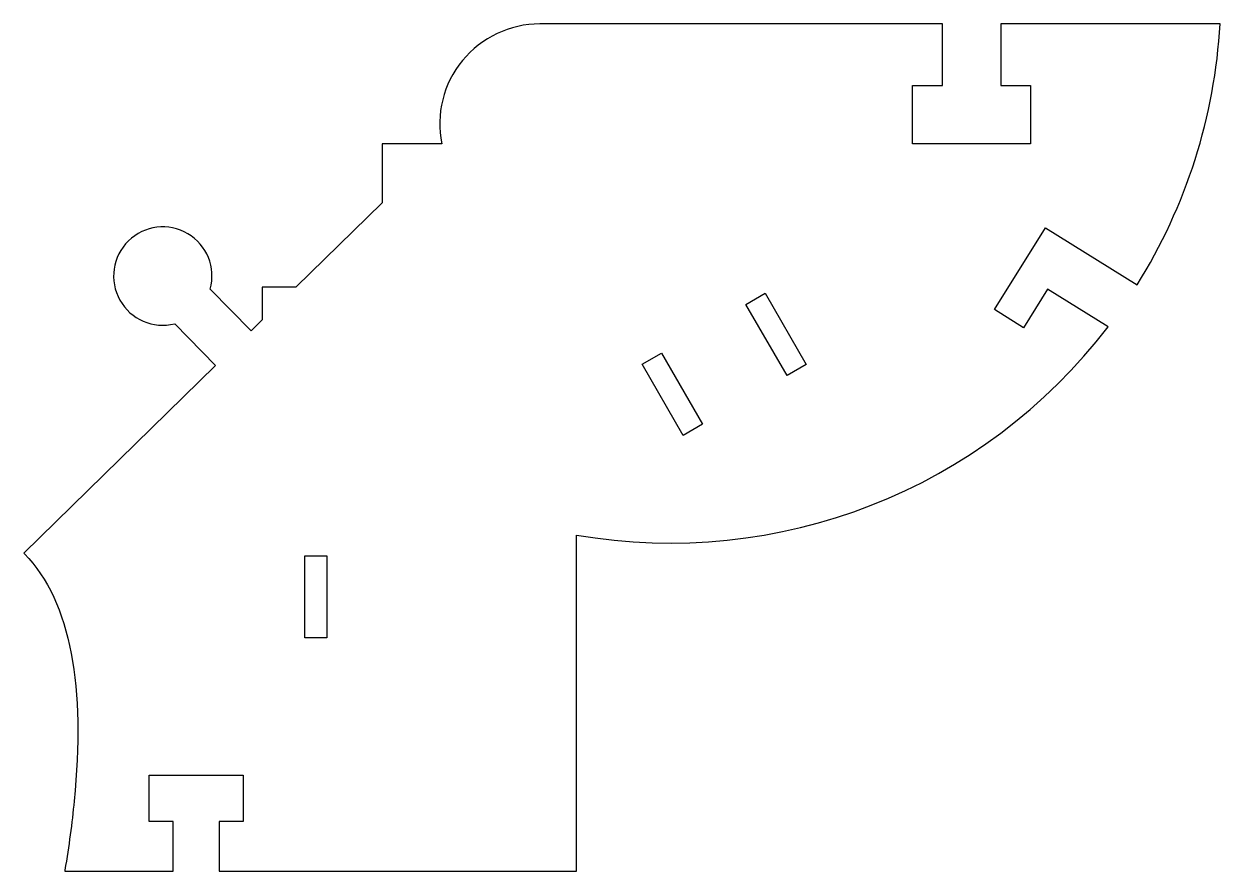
# Model space of a CAD drawing. Header units: millimetres. Extents: x -50 to 49.9, y -35.4 to 35.4.
import ezdxf

# ---------------------------------------------------------------- set-up
doc = ezdxf.new("R2010")
doc.units = ezdxf.units.MM
doc.layers.get('0').update_dxf_attribs({"linetype": 'CONTINUOUS'})

msp = doc.modelspace()

# ---------------------------------------------------------------- linework, layer by layer
for p, q in [((26.756, 35.363), (-6.873, 35.363)), ((26.756, 30.213), (26.756, 35.363)), ((49.925, 35.363), (31.606, 35.363)), ((31.606, 35.363), (31.606, 30.213)), ((24.256, 25.363), (24.256, 30.213)), ((24.256, 30.213), (26.756, 30.213)), ((31.606, 30.213), (34.106, 30.213)), ((34.106, 30.213), (34.106, 25.363)), ((-15.069, 25.363), (-20.052, 25.363)), ((-20.052, 25.363), (-20.052, 20.429)), ((34.106, 25.363), (24.256, 25.363)), ((-20.052, 20.429), (-27.258, 13.381)), ((31.093, 11.51), (35.36, 18.351)), ((35.36, 18.351), (42.996, 13.588)), ((-30.981, 9.74), (-34.394, 13.229)), ((-27.258, 13.381), (-30.052, 13.381)), ((-30.052, 13.381), (-30.052, 10.647)), ((35.525, 13.23), (33.511, 10.002)), ((40.569, 10.084), (35.525, 13.23)), ((10.34, 11.946), (11.942, 12.872)), ((11.942, 12.872), (15.368, 6.94)), ((13.766, 6.015), (10.34, 11.946)), ((33.511, 10.002), (31.093, 11.51)), ((-37.361, 10.328), (-33.947, 6.838)), ((-30.052, 10.647), (-30.981, 9.74)), ((1.681, 6.944), (3.283, 7.869)), ((3.283, 7.869), (6.709, 1.938)), ((-33.947, 6.838), (-49.951, -8.817)), ((5.108, 1.013), (1.681, 6.944)), ((15.368, 6.94), (13.766, 6.015)), ((6.709, 1.938), (5.108, 1.013)), ((-3.825, -35.363), (-3.825, -7.306)), ((-26.497, -15.889), (-26.497, -9.039)), ((-26.497, -9.039), (-24.647, -9.039)), ((-24.647, -9.039), (-24.647, -15.889)), ((-24.647, -15.889), (-26.497, -15.889)), ((-39.491, -31.213), (-39.491, -27.363)), ((-39.491, -27.363), (-31.641, -27.363)), ((-31.641, -27.363), (-31.641, -31.213)), ((-37.491, -31.213), (-39.491, -31.213)), ((-37.491, -35.363), (-37.491, -31.213)), ((-31.641, -31.213), (-33.641, -31.213)), ((-33.641, -31.213), (-33.641, -35.363)), ((-46.543, -35.363), (-37.491, -35.363)), ((-33.641, -35.363), (-3.825, -35.363))]:
    msp.add_line(p, q)
for centre, radius, start, end in [((-6.873, 27.004), 8.359, 90, 191.3202), ((4.042, 37.973), 45.957, 327.95337, 356.74444), ((-38.355, 14.311), 4.106, -15.2787, 284.01316), ((4.042, 37.973), 45.957, 260.14324, 322.63741)]:
    msp.add_arc(centre, radius, start, end)
msp.add_open_spline([(-49.951, -8.817), (-49.934, -8.834), (-49.917, -8.852), (-49.899, -8.87), (-45.966, -12.936), (-44.837, -20.099), (-45.756, -29.514), (-45.935, -31.349), (-46.193, -33.27), (-46.528, -35.276), (-46.533, -35.305), (-46.538, -35.334), (-46.543, -35.363)], degree=3, knots=[0.4802146, 0.4802146, 0.4802146, 0.4802146, 0.4821075, 0.4821075, 0.4821075, 0.9155369, 0.9155369, 0.9155369, 1, 1, 1, 1.0012253, 1.0012253, 1.0012253, 1.0012253])

doc.saveas('drawing.dxf')
